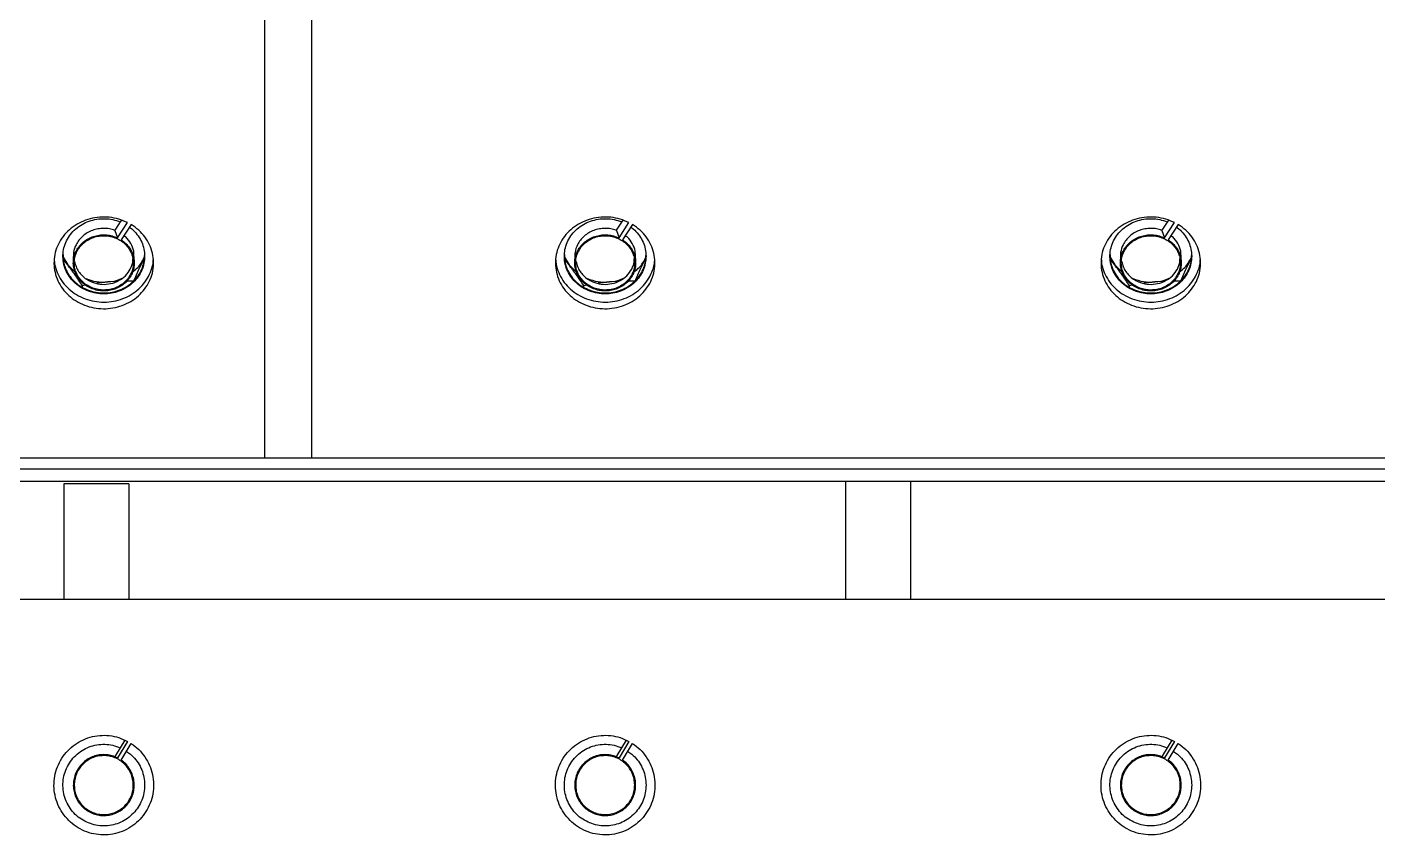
# Model space of a CAD drawing. Header units: millimetres. Extents: x 1293 to 41893, y 1011 to 26911.
# Drawn here: x 23508.9 to 23814.3, y 15371.4 to 15554.1 of the extents above; entities that cross this region are included whole.
import ezdxf

# ---------------------------------------------------------------- set-up
doc = ezdxf.new("R2010")
doc.units = ezdxf.units.MM
doc.header["$LTSCALE"] = 50
doc.layers.add('MAQUINAS', color=11, linetype='Continuous')

msp = doc.modelspace()

# ---------------------------------------------------------------- linework, layer by layer
at = {"layer": 'MAQUINAS', "linetype": 'Continuous', "lineweight": 25}
for p, q in [((23562.5758566, 15630.0450346), (23562.5758566, 15456.5881163)), ((23573.2425232, 15456.5881163), (23573.2425232, 15630.0450346)), ((23529.9694216, 15510.0437524), (23528.9121697, 15508.4227578)), ((23529.3686538, 15506.4207912), (23531.6213624, 15509.8746778)), ((23530.216967, 15510.4232926), (23529.9694216, 15510.0437524)), ((23643.5503003, 15510.4232926), (23642.245503, 15508.4227578)), ((23642.7019872, 15506.4207912), (23644.9546957, 15509.8746778)), ((23766.8836336, 15510.4232926), (23765.5788363, 15508.4227578)), ((23766.0353205, 15506.4207912), (23768.288029, 15509.8746778)), ((23528.7656173, 15508.1262219), (23529.3686538, 15506.4207912)), ((23532.4415613, 15509.421396), (23530.1888528, 15505.9675094)), ((23642.0989506, 15508.1262219), (23642.7019872, 15506.4207912)), ((23645.7748947, 15509.421396), (23643.5221861, 15505.9675094)), ((23765.4322839, 15508.1262219), (23766.0353205, 15506.4207912)), ((23769.108228, 15509.421396), (23766.8555195, 15505.9675094)), ((23517.0628679, 15502.0804398), (23518.0838461, 15500.2999367)), ((23518.0838461, 15500.2999367), (23517.0991724, 15501.5263954)), ((23519.3558566, 15502.2277913), (23519.3558566, 15500.7723493)), ((23533.1291899, 15500.7723493), (23533.1291899, 15502.2277913)), ((23535.3295549, 15501.7800692), (23535.4668905, 15502.189136)), ((23535.4475013, 15502.00771), (23535.3295549, 15501.7800692)), ((23630.3962012, 15502.0804398), (23631.4171794, 15500.2999367)), ((23631.4171794, 15500.2999367), (23630.4325058, 15501.5263954)), ((23632.6891899, 15502.2277913), (23632.6891899, 15500.7723493)), ((23646.4625232, 15500.7723493), (23646.4625232, 15502.2277913)), ((23648.6628883, 15501.7800692), (23648.8002239, 15502.189136)), ((23648.7808347, 15502.00771), (23648.6628883, 15501.7800692)), ((23753.7295346, 15502.0804398), (23754.7505128, 15500.2999367)), ((23754.7505128, 15500.2999367), (23753.7658391, 15501.5263954)), ((23756.0225232, 15502.2277913), (23756.0225232, 15500.7723493)), ((23769.7958566, 15500.7723493), (23769.7958566, 15502.2277913)), ((23771.9962216, 15501.7800692), (23772.1335572, 15502.189136)), ((23772.114168, 15502.00771), (23771.9962216, 15501.7800692)), ((23518.0838461, 15500.2999367), (23519.8138214, 15498.5818561)), ((23631.4171794, 15500.2999367), (23633.1471547, 15498.5818561)), ((23754.7505128, 15500.2999367), (23756.480488, 15498.5818561)), ((23522.1131079, 15495.7353428), (23521.4223082, 15495.6149904)), ((23521.4223082, 15495.2720775), (23521.4223082, 15495.6149904)), ((23527.1708778, 15496.4573549), (23524.6514717, 15496.163225)), ((23529.2039463, 15496.5689837), (23527.1708778, 15496.4573549)), ((23532.9194474, 15496.6017454), (23531.4012773, 15496.6056464)), ((23635.4464413, 15495.7353428), (23634.7556415, 15495.6149904)), ((23634.7556415, 15495.2720775), (23634.7556415, 15495.6149904)), ((23640.5042111, 15496.4573549), (23637.9848051, 15496.163225)), ((23642.5372796, 15496.5689837), (23640.5042111, 15496.4573549)), ((23646.2527807, 15496.6017454), (23644.7346106, 15496.6056464)), ((23758.7797746, 15495.7353428), (23758.0889749, 15495.6149904)), ((23758.0889749, 15495.2720775), (23758.0889749, 15495.6149904)), ((23763.8375445, 15496.4573549), (23761.3181384, 15496.163225)), ((23765.8706129, 15496.5689837), (23763.8375445, 15496.4573549)), ((23769.5861141, 15496.6017454), (23768.067944, 15496.6056464)), ((24191.2425232, 15456.5881163), (23211.2425232, 15456.5881163)), ((23211.2425232, 15454.2081973), (24191.2425232, 15454.2081973)), ((24191.2425232, 15451.3783679), (23211.2425232, 15451.3783679)), ((23517.2425232, 15450.8449679), (23517.2425232, 15424.7117012)), ((23531.9091899, 15450.8449679), (23531.9091899, 15424.7117012)), ((23693.9091899, 15451.3783679), (23693.9091899, 15424.7117012)), ((23708.5758566, 15451.3783679), (23708.5758566, 15424.7117012)), ((23211.2425232, 15424.7117012), (24191.2425232, 15424.7117012)), ((23531.017624, 15392.9053737), (23528.9121697, 15389.3984783)), ((23531.6213624, 15392.6001103), (23529.3686538, 15388.8479448)), ((23530.1888528, 15388.3555174), (23532.4415613, 15392.1076829)), ((23644.3509573, 15392.9053737), (23642.245503, 15389.3984783)), ((23644.9546957, 15392.6001103), (23642.7019872, 15388.8479448)), ((23643.5221861, 15388.3555174), (23645.7748947, 15392.1076829)), ((23767.6842907, 15392.9053737), (23765.5788363, 15389.3984783)), ((23768.288029, 15392.6001103), (23766.0353205, 15388.8479448)), ((23766.8555195, 15388.3555174), (23769.108228, 15392.1076829))]:
    msp.add_line(p, q, dxfattribs=at)
for points in [[(23531.6213624, 15509.8746778), (23530.9634504, 15510.1613862), (23529.6476264, 15510.7348031), (23527.4926376, 15511.131118), (23525.305338, 15511.1644585), (23523.1492189, 15510.8025872), (23521.1098257, 15510.0673418), (23519.2621164, 15508.9839954), (23517.6755474, 15507.5936612), (23516.4093616, 15505.9481775), (23515.5109394, 15504.1091279), (23515.0138748, 15502.145281), (23514.9367597, 15500.1300875), (23515.2824778, 15498.1389142), (23516.0380994, 15496.2462309), (23517.1753643, 15494.5228235), (23518.6517391, 15493.0331471), (23520.4120077, 15491.8329153), (23522.3903363, 15490.9670164), (23524.512736, 15490.467835), (23526.6998294, 15490.3540404), (23528.8698196, 15490.6298883), (23530.9415494, 15491.2850623), (23532.8375366, 15492.2950587), (23534.486872, 15493.6221046), (23535.8278688, 15495.2165659), (23536.8103819, 15497.018821), (23537.3976361, 15498.9614252), (23537.5677773, 15500.9718773), (23537.314036, 15502.9744203), (23536.6474175, 15504.8962737), (23535.5871979, 15506.6576703), (23534.194135, 15508.2221813), (23533.0257526, 15509.0216577), (23532.4415613, 15509.421396)], [(23522.3881341, 15494.5441806), (23521.8558443, 15494.8037413), (23520.7912647, 15495.3228626), (23519.4411845, 15496.4446326), (23518.3394377, 15497.7669235), (23517.5413128, 15499.266168), (23517.0736088, 15500.8781328), (23516.9550857, 15502.5433861), (23517.1899982, 15504.1980324), (23517.7694727, 15505.7792294), (23518.6714403, 15507.2267683), (23519.8615581, 15508.4855267), (23521.2945943, 15509.5077314), (23522.9157579, 15510.2539584), (23524.6642729, 15510.69774), (23526.4701289, 15510.8149657), (23528.2775063, 15510.6281176), (23529.4054499, 15510.2385408), (23529.9694216, 15510.0437524)], [(23644.9546957, 15509.8746778), (23644.2967837, 15510.1613862), (23642.9809598, 15510.7348031), (23640.825971, 15511.131118), (23638.6386713, 15511.1644585), (23636.4825522, 15510.8025872), (23634.443159, 15510.0673418), (23632.5954498, 15508.9839954), (23631.0088808, 15507.5936612), (23629.742695, 15505.9481775), (23628.8442728, 15504.1091279), (23628.3472081, 15502.145281), (23628.2700931, 15500.1300875), (23628.6158111, 15498.1389142), (23629.3714327, 15496.2462309), (23630.5086976, 15494.5228235), (23631.9850724, 15493.0331471), (23633.745341, 15491.8329153), (23635.7236697, 15490.9670164), (23637.8460693, 15490.467835), (23640.0331627, 15490.3540404), (23642.2031529, 15490.6298883), (23644.2748828, 15491.2850623), (23646.1708699, 15492.2950587), (23647.8202054, 15493.6221046), (23649.1612022, 15495.2165659), (23650.1437152, 15497.018821), (23650.7309695, 15498.9614252), (23650.9011106, 15500.9718773), (23650.6473693, 15502.9744203), (23649.9807509, 15504.8962737), (23648.9205313, 15506.6576703), (23647.5274683, 15508.2221813), (23646.3590859, 15509.0216577), (23645.7748947, 15509.421396)], [(23635.7214674, 15494.5441806), (23635.1891776, 15494.8037413), (23634.124598, 15495.3228626), (23632.7745179, 15496.4446326), (23631.672771, 15497.7669235), (23630.8746461, 15499.266168), (23630.4069421, 15500.8781328), (23630.288419, 15502.5433861), (23630.5233315, 15504.1980324), (23631.1028061, 15505.7792294), (23632.0047736, 15507.2267683), (23633.1948914, 15508.4855267), (23634.6279276, 15509.5077314), (23636.2490913, 15510.2539584), (23637.9976063, 15510.69774), (23639.8034622, 15510.8149657), (23641.6108396, 15510.6281176), (23642.7387832, 15510.2385408), (23643.302755, 15510.0437524)], [(23768.288029, 15509.8746778), (23767.6301171, 15510.1613862), (23766.3142931, 15510.7348031), (23764.1593043, 15511.131118), (23761.9720047, 15511.1644585), (23759.8158855, 15510.8025872), (23757.7764923, 15510.0673418), (23755.9287831, 15508.9839954), (23754.3422141, 15507.5936612), (23753.0760283, 15505.9481775), (23752.1776061, 15504.1091279), (23751.6805415, 15502.145281), (23751.6034264, 15500.1300875), (23751.9491445, 15498.1389142), (23752.704766, 15496.2462309), (23753.8420309, 15494.5228235), (23755.3184057, 15493.0331471), (23757.0786743, 15491.8329153), (23759.057003, 15490.9670164), (23761.1794027, 15490.467835), (23763.366496, 15490.3540404), (23765.5364862, 15490.6298883), (23767.6082161, 15491.2850623), (23769.5042033, 15492.2950587), (23771.1535387, 15493.6221046), (23772.4945355, 15495.2165659), (23773.4770485, 15497.018821), (23774.0643028, 15498.9614252), (23774.234444, 15500.9718773), (23773.9807027, 15502.9744203), (23773.3140842, 15504.8962737), (23772.2538646, 15506.6576703), (23770.8608017, 15508.2221813), (23769.6924192, 15509.0216577), (23769.108228, 15509.421396)], [(23759.0548007, 15494.5441806), (23758.5225109, 15494.8037413), (23757.4579313, 15495.3228626), (23756.1078512, 15496.4446326), (23755.0061044, 15497.7669235), (23754.2079794, 15499.266168), (23753.7402754, 15500.8781328), (23753.6217524, 15502.5433861), (23753.8566649, 15504.1980324), (23754.4361394, 15505.7792294), (23755.3381069, 15507.2267683), (23756.5282247, 15508.4855267), (23757.9612609, 15509.5077314), (23759.5824246, 15510.2539584), (23761.3309396, 15510.69774), (23763.1367956, 15510.8149657), (23764.944173, 15510.6281176), (23766.0721165, 15510.2385408), (23766.6360883, 15510.0437524)], [(23530.1888528, 15505.9675094), (23530.5360212, 15505.7165317), (23531.230358, 15505.2145763), (23532.0496835, 15504.2472177), (23532.665993, 15503.1658567), (23533.043432, 15501.9928545), (23533.1716664, 15500.7759795), (23533.0450352, 15499.5587074), (23532.6684465, 15498.3861107), (23532.055673, 15497.3011959), (23531.2292539, 15496.3438607), (23530.2195576, 15495.5492833), (23529.0636946, 15494.9466685), (23527.8041456, 15494.5581635), (23526.4872027, 15494.3980471), (23525.1612671, 15494.472204), (23523.8750707, 15494.7779086), (23522.6758847, 15495.3039256), (23521.6077826, 15496.0309223), (23520.7100201, 15496.9321796), (23520.0155923, 15497.9745737), (23519.5500216, 15499.1197939), (23519.3304188, 15500.3257501), (23519.364855, 15501.5481199), (23519.6520648, 15502.7419785), (23520.1814914, 15503.8634462), (23520.9336808, 15504.871313), (23521.8809734, 15505.728511), (23522.9886076, 15506.4036331), (23524.2156736, 15506.8715032), (23525.5178241, 15507.1162825), (23526.844399, 15507.1239111), (23528.1571023, 15506.9130068), (23528.9648033, 15506.5848631), (23529.3686538, 15506.4207912)], [(23523.4595708, 15495.1959114), (23523.8664214, 15495.0490024), (23524.6801226, 15494.7551845), (23525.9893731, 15494.6031151), (23527.3006735, 15494.67274), (23528.5733672, 15494.9808921), (23529.7559366, 15495.510502), (23530.8036353, 15496.2426178), (23531.6760133, 15497.1487292), (23532.339596, 15498.1941156), (23532.7688688, 15499.3385764), (23532.9473385, 15500.5381378), (23532.8681457, 15501.7466994), (23532.5343341, 15502.9178174), (23531.9587316, 15504.0064862), (23531.1634585, 15504.9708689), (23530.1790766, 15505.7739049), (23529.0434151, 15506.3847339), (23527.800117, 15506.7798821), (23526.4969614, 15506.9441642), (23525.1840278, 15506.8712669), (23523.9117717, 15506.5639917), (23522.729085, 15506.0341468), (23521.6814179, 15505.3020941), (23520.8090312, 15504.3959655), (23520.1454514, 15503.3505848), (23519.7161758, 15502.2061183), (23519.5377146, 15501.0065741), (23519.6168759, 15499.7979495), (23519.9508049, 15498.6270665), (23520.5259697, 15497.5375208), (23521.322876, 15496.5764105), (23522.301163, 15495.7611617), (23523.0734349, 15495.3843282), (23523.4595708, 15495.1959114)], [(23528.7656173, 15508.1262219), (23528.3523155, 15508.2524338), (23527.5257119, 15508.5048576), (23526.2157471, 15508.6024295), (23524.9131372, 15508.4871707), (23523.6566507, 15508.1438318), (23522.4919692, 15507.5904585), (23521.4656222, 15506.8431568), (23520.5941015, 15505.9376424), (23520.1877588, 15505.2285804), (23519.9845874, 15504.8740493)], [(23643.5221861, 15505.9675094), (23643.8693545, 15505.7165317), (23644.5636913, 15505.2145763), (23645.3830168, 15504.2472177), (23645.9993264, 15503.1658567), (23646.3767654, 15501.9928545), (23646.5049997, 15500.7759795), (23646.3783685, 15499.5587074), (23646.0017799, 15498.3861107), (23645.3890063, 15497.3011959), (23644.5625873, 15496.3438607), (23643.552891, 15495.5492833), (23642.3970279, 15494.9466685), (23641.1374789, 15494.5581635), (23639.820536, 15494.3980471), (23638.4946005, 15494.472204), (23637.208404, 15494.7779086), (23636.0092181, 15495.3039256), (23634.941116, 15496.0309223), (23634.0433534, 15496.9321796), (23633.3489257, 15497.9745737), (23632.8833549, 15499.1197939), (23632.6637522, 15500.3257501), (23632.6981884, 15501.5481199), (23632.9853982, 15502.7419785), (23633.5148247, 15503.8634462), (23634.2670141, 15504.871313), (23635.2143067, 15505.728511), (23636.321941, 15506.4036331), (23637.5490069, 15506.8715032), (23638.8511574, 15507.1162825), (23640.1777323, 15507.1239111), (23641.4904357, 15506.9130068), (23642.2981367, 15506.5848631), (23642.7019872, 15506.4207912)], [(23636.7929041, 15495.1959114), (23637.1997547, 15495.0490024), (23638.0134559, 15494.7551845), (23639.3227064, 15494.6031151), (23640.6340068, 15494.67274), (23641.9067006, 15494.9808921), (23643.08927, 15495.510502), (23644.1369686, 15496.2426178), (23645.0093467, 15497.1487292), (23645.6729293, 15498.1941156), (23646.1022021, 15499.3385764), (23646.2806718, 15500.5381378), (23646.2014791, 15501.7466994), (23645.8676674, 15502.9178174), (23645.2920649, 15504.0064862), (23644.4967918, 15504.9708689), (23643.5124099, 15505.7739049), (23642.3767485, 15506.3847339), (23641.1334503, 15506.7798821), (23639.8302947, 15506.9441642), (23638.5173612, 15506.8712669), (23637.245105, 15506.5639917), (23636.0624184, 15506.0341468), (23635.0147512, 15505.3020941), (23634.1423646, 15504.3959655), (23633.4787847, 15503.3505848), (23633.0495091, 15502.2061183), (23632.8710479, 15501.0065741), (23632.9502093, 15499.7979495), (23633.2841382, 15498.6270665), (23633.859303, 15497.5375208), (23634.6562093, 15496.5764105), (23635.6344963, 15495.7611617), (23636.4067682, 15495.3843282), (23636.7929041, 15495.1959114)], [(23642.0989506, 15508.1262219), (23641.6856488, 15508.2524338), (23640.8590453, 15508.5048576), (23639.5490805, 15508.6024295), (23638.2464706, 15508.4871707), (23636.9899841, 15508.1438318), (23635.8253026, 15507.5904585), (23634.7989555, 15506.8431568), (23633.9274349, 15505.9376424), (23633.5210921, 15505.2285804), (23633.3179207, 15504.8740493)], [(23766.8555195, 15505.9675094), (23767.2026879, 15505.7165317), (23767.8970247, 15505.2145763), (23768.7163502, 15504.2472177), (23769.3326597, 15503.1658567), (23769.7100987, 15501.9928545), (23769.8383331, 15500.7759795), (23769.7117019, 15499.5587074), (23769.3351132, 15498.3861107), (23768.7223397, 15497.3011959), (23767.8959206, 15496.3438607), (23766.8862243, 15495.5492833), (23765.7303613, 15494.9466685), (23764.4708123, 15494.5581635), (23763.1538694, 15494.3980471), (23761.8279338, 15494.472204), (23760.5417374, 15494.7779086), (23759.3425514, 15495.3039256), (23758.2744493, 15496.0309223), (23757.3766867, 15496.9321796), (23756.682259, 15497.9745737), (23756.2166883, 15499.1197939), (23755.9970855, 15500.3257501), (23756.0315217, 15501.5481199), (23756.3187315, 15502.7419785), (23756.8481581, 15503.8634462), (23757.6003474, 15504.871313), (23758.5476401, 15505.728511), (23759.6552743, 15506.4036331), (23760.8823402, 15506.8715032), (23762.1844908, 15507.1162825), (23763.5110657, 15507.1239111), (23764.823769, 15506.9130068), (23765.63147, 15506.5848631), (23766.0353205, 15506.4207912)], [(23760.1262374, 15495.1959114), (23760.5330881, 15495.0490024), (23761.3467893, 15494.7551845), (23762.6560397, 15494.6031151), (23763.9673402, 15494.67274), (23765.2400339, 15494.9808921), (23766.4226033, 15495.510502), (23767.4703019, 15496.2426178), (23768.34268, 15497.1487292), (23769.0062627, 15498.1941156), (23769.4355354, 15499.3385764), (23769.6140052, 15500.5381378), (23769.5348124, 15501.7466994), (23769.2010007, 15502.9178174), (23768.6253983, 15504.0064862), (23767.8301252, 15504.9708689), (23766.8457432, 15505.7739049), (23765.7100818, 15506.3847339), (23764.4667836, 15506.7798821), (23763.163628, 15506.9441642), (23761.8506945, 15506.8712669), (23760.5784384, 15506.5639917), (23759.3957517, 15506.0341468), (23758.3480845, 15505.3020941), (23757.4756979, 15504.3959655), (23756.8121181, 15503.3505848), (23756.3828424, 15502.2061183), (23756.2043813, 15501.0065741), (23756.2835426, 15499.7979495), (23756.6174715, 15498.6270665), (23757.1926364, 15497.5375208), (23757.9895426, 15496.5764105), (23758.9678297, 15495.7611617), (23759.7401015, 15495.3843282), (23760.1262374, 15495.1959114)], [(23765.4322839, 15508.1262219), (23765.0189821, 15508.2524338), (23764.1923786, 15508.5048576), (23762.8824138, 15508.6024295), (23761.5798039, 15508.4871707), (23760.3233174, 15508.1438318), (23759.1586359, 15507.5904585), (23758.1322888, 15506.8431568), (23757.2607682, 15505.9376424), (23756.8544254, 15505.2285804), (23756.6512541, 15504.8740493)], [(23519.6593372, 15501.0910476), (23519.7527007, 15500.6980947), (23519.9394277, 15499.9121889), (23520.5290172, 15498.8247801), (23521.3220633, 15497.8630979), (23522.3013662, 15497.0479996), (23523.0735026, 15496.6711461), (23523.4595708, 15496.4827193)], [(23632.9926705, 15501.0910476), (23633.086034, 15500.6980947), (23633.272761, 15499.9121889), (23633.8623505, 15498.8247801), (23634.6553966, 15497.8630979), (23635.6346995, 15497.0479996), (23636.4068359, 15496.6711461), (23636.7929041, 15496.4827193)], [(23756.3260039, 15501.0910476), (23756.4193674, 15500.6980947), (23756.6060943, 15499.9121889), (23757.1956838, 15498.8247801), (23757.98873, 15497.8630979), (23758.9680328, 15497.0479996), (23759.7401692, 15496.6711461), (23760.1262374, 15496.4827193)], [(23531.9091899, 15450.8449679), (23531.8818973, 15450.8449679), (23531.8273122, 15450.8449679), (23531.3912529, 15450.8449679), (23530.7135151, 15450.8449679), (23529.794489, 15450.8449679), (23528.6763665, 15450.8449679), (23527.4002746, 15450.8449679), (23526.0157456, 15450.8449679), (23524.5758566, 15450.8449679), (23523.1359675, 15450.8449679), (23521.7514385, 15450.8449679), (23520.4753466, 15450.8449679), (23519.3572241, 15450.8449679), (23518.438198, 15450.8449679), (23517.7604603, 15450.8449679), (23517.3244009, 15450.8449679), (23517.2698158, 15450.8449679), (23517.2425232, 15450.8449679)], [(23532.4415613, 15392.1076829), (23533.0257526, 15391.6734231), (23534.194135, 15390.8049036), (23535.5871979, 15389.1052808), (23536.6474175, 15387.1917694), (23537.314036, 15385.103944), (23537.5677773, 15382.9284606), (23537.3976361, 15380.7443851), (23536.8103819, 15378.6340169), (23535.8278688, 15376.6761184), (23534.486872, 15374.9439588), (23532.8375366, 15373.5023086), (23530.9415494, 15372.4050886), (23528.8698196, 15371.6933336), (23526.6998294, 15371.3936633), (23524.512736, 15371.5172853), (23522.3903363, 15372.0595762), (23520.4120077, 15373.0002544), (23518.6517391, 15374.3041387), (23517.1753643, 15375.9224641), (23516.0380994, 15377.7947056), (23515.2824778, 15379.8508418), (23514.9367597, 15382.0139735), (23515.0138748, 15384.2031999), (23515.5109394, 15386.3366453), (23516.4093616, 15388.3345159), (23517.6755474, 15390.1221042), (23519.2621164, 15391.6325083), (23521.1098257, 15392.8094129), (23523.1492189, 15393.6081543), (23525.305338, 15394.001277), (23527.4926376, 15393.9650572), (23529.6476264, 15393.5345164), (23530.9634504, 15392.911579), (23531.6213624, 15392.6001103)], [(23645.7748947, 15392.1076829), (23646.3590859, 15391.6734231), (23647.5274683, 15390.8049036), (23648.9205313, 15389.1052808), (23649.9807509, 15387.1917694), (23650.6473693, 15385.103944), (23650.9011106, 15382.9284606), (23650.7309695, 15380.7443851), (23650.1437152, 15378.6340169), (23649.1612022, 15376.6761184), (23647.8202054, 15374.9439588), (23646.1708699, 15373.5023086), (23644.2748828, 15372.4050886), (23642.2031529, 15371.6933336), (23640.0331627, 15371.3936633), (23637.8460693, 15371.5172853), (23635.7236697, 15372.0595762), (23633.745341, 15373.0002544), (23631.9850724, 15374.3041387), (23630.5086976, 15375.9224641), (23629.3714327, 15377.7947056), (23628.6158111, 15379.8508418), (23628.2700931, 15382.0139735), (23628.3472081, 15384.2031999), (23628.8442728, 15386.3366453), (23629.742695, 15388.3345159), (23631.0088808, 15390.1221042), (23632.5954498, 15391.6325083), (23634.443159, 15392.8094129), (23636.4825522, 15393.6081543), (23638.6386713, 15394.001277), (23640.825971, 15393.9650572), (23642.9809598, 15393.5345164), (23644.2967837, 15392.911579), (23644.9546957, 15392.6001103)], [(23769.108228, 15392.1076829), (23769.6924192, 15391.6734231), (23770.8608017, 15390.8049036), (23772.2538646, 15389.1052808), (23773.3140842, 15387.1917694), (23773.9807027, 15385.103944), (23774.234444, 15382.9284606), (23774.0643028, 15380.7443851), (23773.4770485, 15378.6340169), (23772.4945355, 15376.6761184), (23771.1535387, 15374.9439588), (23769.5042033, 15373.5023086), (23767.6082161, 15372.4050886), (23765.5364862, 15371.6933336), (23763.366496, 15371.3936633), (23761.1794027, 15371.5172853), (23759.057003, 15372.0595762), (23757.0786743, 15373.0002544), (23755.3184057, 15374.3041387), (23753.8420309, 15375.9224641), (23752.704766, 15377.7947056), (23751.9491445, 15379.8508418), (23751.6034264, 15382.0139735), (23751.6805415, 15384.2031999), (23752.1776061, 15386.3366453), (23753.0760283, 15388.3345159), (23754.3422141, 15390.1221042), (23755.9287831, 15391.6325083), (23757.7764923, 15392.8094129), (23759.8158855, 15393.6081543), (23761.9720047, 15394.001277), (23764.1593043, 15393.9650572), (23766.3142931, 15393.5345164), (23767.6301171, 15392.911579), (23768.288029, 15392.6001103)], [(23522.3881341, 15374.321342), (23521.8558443, 15374.6033184), (23520.7912647, 15375.1672712), (23519.4411845, 15376.3859177), (23518.3394377, 15377.8224022), (23517.5413128, 15379.451122), (23517.0736088, 15381.2022967), (23516.9550857, 15383.0113618), (23517.1899982, 15384.808904), (23517.7694727, 15386.5266539), (23518.6714403, 15388.0992027), (23519.8615581, 15389.466668), (23521.2945943, 15390.5771506), (23522.9157579, 15391.3878221), (23524.6642729, 15391.8699288), (23526.4701289, 15391.9972783), (23528.2775063, 15391.7942938), (23529.4054499, 15391.371073), (23529.9694216, 15391.1594626)], [(23635.7214674, 15374.321342), (23635.1891776, 15374.6033184), (23634.124598, 15375.1672712), (23632.7745179, 15376.3859177), (23631.672771, 15377.8224022), (23630.8746461, 15379.451122), (23630.4069421, 15381.2022967), (23630.288419, 15383.0113618), (23630.5233315, 15384.808904), (23631.1028061, 15386.5266539), (23632.0047736, 15388.0992027), (23633.1948914, 15389.466668), (23634.6279276, 15390.5771506), (23636.2490913, 15391.3878221), (23637.9976063, 15391.8699288), (23639.8034622, 15391.9972783), (23641.6108396, 15391.7942938), (23642.7387832, 15391.371073), (23643.302755, 15391.1594626)], [(23759.0548007, 15374.321342), (23758.5225109, 15374.6033184), (23757.4579313, 15375.1672712), (23756.1078512, 15376.3859177), (23755.0061044, 15377.8224022), (23754.2079794, 15379.451122), (23753.7402754, 15381.2022967), (23753.6217524, 15383.0113618), (23753.8566649, 15384.808904), (23754.4361394, 15386.5266539), (23755.3381069, 15388.0992027), (23756.5282247, 15389.466668), (23757.9612609, 15390.5771506), (23759.5824246, 15391.3878221), (23761.3309396, 15391.8699288), (23763.1367956, 15391.9972783), (23764.944173, 15391.7942938), (23766.0721165, 15391.371073), (23766.6360883, 15391.1594626)], [(23529.3686538, 15388.8479448), (23528.9648033, 15389.026186), (23528.1571023, 15389.3826683), (23526.844399, 15389.6117864), (23525.5178241, 15389.603499), (23524.2156736, 15389.3375804), (23522.9886076, 15388.8293049), (23521.8809734, 15388.0958789), (23520.9336808, 15387.164653), (23520.1814914, 15386.0697464), (23519.6520648, 15384.8514284), (23519.364855, 15383.5544678), (23519.3304188, 15382.2265336), (23519.5500216, 15380.9164306), (23520.0155923, 15379.6723088), (23520.7100201, 15378.5398931), (23521.6077826, 15377.5608029), (23522.6758847, 15376.7710225), (23523.8750707, 15376.1995785), (23525.1612671, 15375.867473), (23526.4872027, 15375.786912), (23527.8041456, 15375.9608561), (23529.0636946, 15376.3829125), (23530.2195576, 15377.0375694), (23531.2292539, 15377.9007667), (23532.055673, 15378.9407778), (23532.6684465, 15380.1193862), (23533.0450352, 15381.3932488), (23533.1716664, 15382.715645), (23533.043432, 15384.0376098), (23532.665993, 15385.3119129), (23532.0496835, 15386.4866607), (23531.230358, 15387.5375607), (23530.5360212, 15388.0828652), (23530.1888528, 15388.3555174)], [(23523.4595708, 15376.6536801), (23523.0734349, 15376.8583686), (23522.301163, 15377.2677456), (23521.322876, 15378.1533996), (23520.5259697, 15379.1975118), (23519.9508049, 15380.381151), (23519.6168759, 15381.6531519), (23519.5377146, 15382.9661538), (23519.7161758, 15384.2692911), (23520.1454514, 15385.5125942), (23520.8090312, 15386.6482543), (23521.6814179, 15387.6326366), (23522.729085, 15388.4279096), (23523.9117717, 15389.0035121), (23525.1840278, 15389.3373238), (23526.4969614, 15389.4165165), (23527.800117, 15389.2380469), (23529.0434151, 15388.8087736), (23530.1790766, 15388.1451931), (23531.1634585, 15387.2728066), (23531.9587316, 15386.2251394), (23532.5343341, 15385.0424528), (23532.8681457, 15383.7701966), (23532.9473385, 15382.4572632), (23532.7688688, 15381.1541072), (23532.339596, 15379.9108104), (23531.6760133, 15378.775144), (23530.8036353, 15377.7907804), (23529.7559366, 15376.9954389), (23528.5733672, 15376.4200917), (23527.3006735, 15376.0853275), (23525.9893731, 15376.0096898), (23524.6801226, 15376.1748918), (23523.8664214, 15376.494084), (23523.4595708, 15376.6536801)], [(23642.7019872, 15388.8479448), (23642.2981367, 15389.026186), (23641.4904357, 15389.3826683), (23640.1777323, 15389.6117864), (23638.8511574, 15389.603499), (23637.5490069, 15389.3375804), (23636.321941, 15388.8293049), (23635.2143067, 15388.0958789), (23634.2670141, 15387.164653), (23633.5148247, 15386.0697464), (23632.9853982, 15384.8514284), (23632.6981884, 15383.5544678), (23632.6637522, 15382.2265336), (23632.8833549, 15380.9164306), (23633.3489257, 15379.6723088), (23634.0433534, 15378.5398931), (23634.941116, 15377.5608029), (23636.0092181, 15376.7710225), (23637.208404, 15376.1995785), (23638.4946005, 15375.867473), (23639.820536, 15375.786912), (23641.1374789, 15375.9608561), (23642.3970279, 15376.3829125), (23643.552891, 15377.0375694), (23644.5625873, 15377.9007667), (23645.3890063, 15378.9407778), (23646.0017799, 15380.1193862), (23646.3783685, 15381.3932488), (23646.5049997, 15382.715645), (23646.3767654, 15384.0376098), (23645.9993264, 15385.3119129), (23645.3830168, 15386.4866607), (23644.5636913, 15387.5375607), (23643.8693545, 15388.0828652), (23643.5221861, 15388.3555174)], [(23636.7929041, 15376.6536801), (23636.4067682, 15376.8583686), (23635.6344963, 15377.2677456), (23634.6562093, 15378.1533996), (23633.859303, 15379.1975118), (23633.2841382, 15380.381151), (23632.9502093, 15381.6531519), (23632.8710479, 15382.9661538), (23633.0495091, 15384.2692911), (23633.4787847, 15385.5125942), (23634.1423646, 15386.6482543), (23635.0147512, 15387.6326366), (23636.0624184, 15388.4279096), (23637.245105, 15389.0035121), (23638.5173612, 15389.3373238), (23639.8302947, 15389.4165165), (23641.1334503, 15389.2380469), (23642.3767485, 15388.8087736), (23643.5124099, 15388.1451931), (23644.4967918, 15387.2728066), (23645.2920649, 15386.2251394), (23645.8676674, 15385.0424528), (23646.2014791, 15383.7701966), (23646.2806718, 15382.4572632), (23646.1022021, 15381.1541072), (23645.6729293, 15379.9108104), (23645.0093467, 15378.775144), (23644.1369686, 15377.7907804), (23643.08927, 15376.9954389), (23641.9067006, 15376.4200917), (23640.6340068, 15376.0853275), (23639.3227064, 15376.0096898), (23638.0134559, 15376.1748918), (23637.1997547, 15376.494084), (23636.7929041, 15376.6536801)], [(23766.0353205, 15388.8479448), (23765.63147, 15389.026186), (23764.823769, 15389.3826683), (23763.5110657, 15389.6117864), (23762.1844908, 15389.603499), (23760.8823402, 15389.3375804), (23759.6552743, 15388.8293049), (23758.5476401, 15388.0958789), (23757.6003474, 15387.164653), (23756.8481581, 15386.0697464), (23756.3187315, 15384.8514284), (23756.0315217, 15383.5544678), (23755.9970855, 15382.2265336), (23756.2166883, 15380.9164306), (23756.682259, 15379.6723088), (23757.3766867, 15378.5398931), (23758.2744493, 15377.5608029), (23759.3425514, 15376.7710225), (23760.5417374, 15376.1995785), (23761.8279338, 15375.867473), (23763.1538694, 15375.786912), (23764.4708123, 15375.9608561), (23765.7303613, 15376.3829125), (23766.8862243, 15377.0375694), (23767.8959206, 15377.9007667), (23768.7223397, 15378.9407778), (23769.3351132, 15380.1193862), (23769.7117019, 15381.3932488), (23769.8383331, 15382.715645), (23769.7100987, 15384.0376098), (23769.3326597, 15385.3119129), (23768.7163502, 15386.4866607), (23767.8970247, 15387.5375607), (23767.2026879, 15388.0828652), (23766.8555195, 15388.3555174)], [(23760.1262374, 15376.6536801), (23759.7401015, 15376.8583686), (23758.9678297, 15377.2677456), (23757.9895426, 15378.1533996), (23757.1926364, 15379.1975118), (23756.6174715, 15380.381151), (23756.2835426, 15381.6531519), (23756.2043813, 15382.9661538), (23756.3828424, 15384.2692911), (23756.8121181, 15385.5125942), (23757.4756979, 15386.6482543), (23758.3480845, 15387.6326366), (23759.3957517, 15388.4279096), (23760.5784384, 15389.0035121), (23761.8506945, 15389.3373238), (23763.163628, 15389.4165165), (23764.4667836, 15389.2380469), (23765.7100818, 15388.8087736), (23766.8457432, 15388.1451931), (23767.8301252, 15387.2728066), (23768.6253983, 15386.2251394), (23769.2010007, 15385.0424528), (23769.5348124, 15383.7701966), (23769.6140052, 15382.4572632), (23769.4355354, 15381.1541072), (23769.0062627, 15379.9108104), (23768.34268, 15378.775144), (23767.4703019, 15377.7907804), (23766.4226033, 15376.9954389), (23765.2400339, 15376.4200917), (23763.9673402, 15376.0853275), (23762.6560397, 15376.0096898), (23761.3467893, 15376.1748918), (23760.5330881, 15376.494084), (23760.1262374, 15376.6536801)]]:
    msp.add_open_spline(points, degree=3, dxfattribs=at)
for points, knots in [([(23532.0633162, 15508.8414648), (23532.1302952, 15508.7988817), (23532.680038, 15508.4493726), (23533.5130229, 15507.5611235), (23534.4899328, 15506.2124817), (23535.1481186, 15504.6966993), (23535.4882772, 15503.0991729), (23535.4914752, 15501.469743), (23535.1593614, 15499.8697293), (23534.503518, 15498.3566213), (23533.5478704, 15496.9854833), (23532.3270867, 15495.8060733), (23530.885418, 15494.8610768), (23529.2754312, 15494.1852797), (23527.5546461, 15493.8013784), (23525.7889296, 15493.7301436), (23524.0296321, 15493.9486425), (23522.9353001, 15494.3456679), (23522.3881341, 15494.5441806)], [0, 0, 0, 0, 0.0091646203, 0.0752203122, 0.1412760042, 0.2073316962, 0.2733873882, 0.3394430802, 0.4054987722, 0.4715544641, 0.5376101561, 0.6036658481, 0.6697215401, 0.7357772321, 0.8018329241, 0.867888616, 0.933944308, 1, 1, 1, 1]), ([(23528.7656173, 15508.1262219), (23528.7859297, 15508.177967), (23528.8267755, 15508.2820199), (23528.8836025, 15508.3756764), (23528.9121697, 15508.4227578)], [0, 0, 0, 0, 0.49729659192, 1, 1, 1, 1]), ([(23533.0638898, 15502.2251694), (23533.0669183, 15502.6247847), (23533.0745977, 15503.6380832), (23532.4115839, 15505.1611363), (23531.6105568, 15506.3650948), (23530.9395683, 15506.8184048), (23530.8036969, 15506.9101976)], [0, 0, 0, 0, 0.2241501808, 0.5683741942, 0.9125982077, 1, 1, 1, 1]), ([(23645.3966495, 15508.8414648), (23645.4636285, 15508.7988817), (23646.0133713, 15508.4493726), (23646.8463562, 15507.5611235), (23647.8232662, 15506.2124817), (23648.4814519, 15504.6966993), (23648.8216105, 15503.0991729), (23648.8248085, 15501.469743), (23648.4926948, 15499.8697293), (23647.8368514, 15498.3566213), (23646.8812037, 15496.9854833), (23645.66042, 15495.8060733), (23644.2187513, 15494.8610768), (23642.6087646, 15494.1852797), (23640.8879794, 15493.8013784), (23639.1222629, 15493.7301436), (23637.3629654, 15493.9486425), (23636.2686334, 15494.3456679), (23635.7214674, 15494.5441806)], [0, 0, 0, 0, 0.0091646203, 0.0752203122, 0.1412760042, 0.2073316962, 0.2733873882, 0.3394430802, 0.4054987722, 0.4715544641, 0.5376101561, 0.6036658481, 0.6697215401, 0.7357772321, 0.8018329241, 0.867888616, 0.933944308, 1, 1, 1, 1]), ([(23642.0989506, 15508.1262219), (23642.1192631, 15508.177967), (23642.1601089, 15508.2820199), (23642.2169359, 15508.3756764), (23642.245503, 15508.4227578)], [0, 0, 0, 0, 0.4972965919, 1, 1, 1, 1]), ([(23646.3972232, 15502.2251694), (23646.4002517, 15502.6247847), (23646.407931, 15503.6380832), (23645.7449172, 15505.1611363), (23644.9438901, 15506.3650948), (23644.2729016, 15506.8184048), (23644.1370302, 15506.9101976)], [0, 0, 0, 0, 0.2241501808, 0.5683741942, 0.9125982077, 1, 1, 1, 1]), ([(23768.7299829, 15508.8414648), (23768.7969619, 15508.7988817), (23769.3467046, 15508.4493726), (23770.1796895, 15507.5611235), (23771.1565995, 15506.2124817), (23771.8147852, 15504.6966993), (23772.1549438, 15503.0991729), (23772.1581419, 15501.469743), (23771.8260281, 15499.8697293), (23771.1701847, 15498.3566213), (23770.214537, 15496.9854833), (23768.9937534, 15495.8060733), (23767.5520847, 15494.8610768), (23765.9420979, 15494.1852797), (23764.2213128, 15493.8013784), (23762.4555962, 15493.7301436), (23760.6962987, 15493.9486425), (23759.6019667, 15494.3456679), (23759.0548007, 15494.5441806)], [0, 0, 0, 0, 0.0091646203, 0.0752203122, 0.1412760042, 0.2073316962, 0.2733873882, 0.3394430802, 0.4054987722, 0.4715544641, 0.5376101561, 0.6036658481, 0.6697215401, 0.7357772321, 0.8018329241, 0.867888616, 0.933944308, 1, 1, 1, 1]), ([(23765.4322839, 15508.1262219), (23765.4525964, 15508.177967), (23765.4934422, 15508.2820199), (23765.5502692, 15508.3756764), (23765.5788363, 15508.4227578)], [0, 0, 0, 0, 0.4972965919, 1, 1, 1, 1]), ([(23769.7305565, 15502.2251694), (23769.733585, 15502.6247847), (23769.7412644, 15503.6380832), (23769.0782505, 15505.1611363), (23768.2772234, 15506.3650948), (23767.6062349, 15506.8184048), (23767.4703635, 15506.9101976)], [0, 0, 0, 0, 0.2241501808, 0.5683741942, 0.9125982077, 1, 1, 1, 1]), ([(23519.9845874, 15504.8740493), (23519.7344831, 15504.2979911), (23519.3621621, 15503.4404349), (23519.4115211, 15502.5276384), (23519.4277235, 15502.2280075)], [0, 0, 0, 0, 0.671743971, 1, 1, 1, 1]), ([(23633.3179207, 15504.8740493), (23633.0678164, 15504.2979911), (23632.6954955, 15503.4404349), (23632.7448545, 15502.5276384), (23632.7610569, 15502.2280075)], [0, 0, 0, 0, 0.671743971, 1, 1, 1, 1]), ([(23756.6512541, 15504.8740493), (23756.4011497, 15504.2979911), (23756.0288288, 15503.4404349), (23756.0781878, 15502.5276384), (23756.0943902, 15502.2280075)], [0, 0, 0, 0, 0.671743971, 1, 1, 1, 1]), ([(23515.0573697, 15501.4443057), (23515.0588765, 15501.2992587), (23515.0673282, 15500.4856493), (23515.4962215, 15499.034329), (23516.3455926, 15497.1856407), (23517.6006992, 15495.5285233), (23519.1694503, 15494.1230248), (23521.0052769, 15493.0222238), (23523.0362797, 15492.2671496), (23525.1873767, 15491.8860776), (23527.3778711, 15491.8932496), (23529.52597, 15492.2883977), (23531.5510811, 15493.0567524), (23533.3783731, 15494.1695457), (23534.9361523, 15495.5852858), (23536.1786841, 15497.2505621), (23537.0127647, 15499.1048322), (23537.4293404, 15500.5455972), (23537.4324676, 15501.3457746), (23537.4329821, 15501.4774178)], [0, 0, 0, 0, 0.014075217, 0.078951865, 0.143828513, 0.208705161, 0.273581809, 0.3384584569, 0.4033351049, 0.4682117529, 0.5330884009, 0.5979650489, 0.6628416969, 0.7277183448, 0.7925949928, 0.8574716408, 0.9223482888, 0.9872249368, 1, 1, 1, 1]), ([(23517.0267569, 15502.6315297), (23517.0381271, 15502.1304061), (23517.0621345, 15501.0723201), (23517.5338998, 15499.5047199), (23518.3236484, 15497.9957327), (23519.4291979, 15496.6645859), (23520.7836428, 15495.5354687), (23521.8533036, 15495.013554), (23522.3881341, 15494.7525966)], [0, 0, 0, 0, 0.1525056725, 0.322004538, 0.4915034035, 0.661002269, 0.8305011345, 1, 1, 1, 1]), ([(23522.3881341, 15494.7525966), (23522.951622, 15494.5491277), (23524.0785979, 15494.1421898), (23525.8919122, 15493.9315739), (23527.7080541, 15494.028004), (23529.4707692, 15494.4547959), (23531.1084998, 15495.1883012), (23532.5600401, 15496.2022978), (23533.7665009, 15497.4572012), (23534.6922166, 15498.9052888), (23535.2619278, 15500.4895184), (23535.5103456, 15501.7062393), (23535.4568465, 15502.3675093), (23535.4481964, 15502.4744273)], [0, 0, 0, 0, 0.09810779295, 0.1962155859, 0.29432337886, 0.39243117181, 0.49053896476, 0.58864675771, 0.68675455066, 0.78486234362, 0.88297013657, 0.98107792952, 1, 1, 1, 1]), ([(23523.4595708, 15496.4827193), (23524.0776628, 15496.2781191), (23525.3138469, 15495.8689188), (23527.3127683, 15495.9168676), (23529.2005139, 15496.4594251), (23530.8448792, 15497.4930225), (23532.0664601, 15498.9190344), (23532.770907, 15500.3816599), (23532.8126562, 15501.3432775), (23532.82823, 15501.7019899)], [0, 0, 0, 0, 0.1516306377, 0.3032612754, 0.4548919131, 0.6065225508, 0.7581531885, 0.9097838263, 1, 1, 1, 1]), ([(23532.7296373, 15498.71382), (23533.1543167, 15499.0415707), (23534.2510452, 15499.8879824), (23534.9197739, 15501.0611686), (23535.3295549, 15501.7800692)], [0, 0, 0, 0, 0.3872237974, 1, 1, 1, 1]), ([(23535.3295549, 15501.7800692), (23534.9405845, 15500.9843345), (23534.1239567, 15499.3137212), (23533.333434, 15497.5338441), (23532.9194474, 15496.6017454)], [0, 0, 0, 0, 0.476312925, 1, 1, 1, 1]), ([(23628.3907031, 15501.4443057), (23628.3922098, 15501.2992587), (23628.4006615, 15500.4856493), (23628.8295549, 15499.034329), (23629.6789259, 15497.1856407), (23630.9340325, 15495.5285233), (23632.5027837, 15494.1230248), (23634.3386103, 15493.0222238), (23636.3696131, 15492.2671496), (23638.52071, 15491.8860776), (23640.7112044, 15491.8932496), (23642.8593033, 15492.2883977), (23644.8844144, 15493.0567524), (23646.7117064, 15494.1695457), (23648.2694857, 15495.5852858), (23649.5120175, 15497.2505621), (23650.346098, 15499.1048322), (23650.7626737, 15500.5455972), (23650.7658009, 15501.3457746), (23650.7663154, 15501.4774178)], [0, 0, 0, 0, 0.014075217, 0.078951865, 0.143828513, 0.208705161, 0.273581809, 0.3384584569, 0.4033351049, 0.4682117529, 0.5330884009, 0.5979650489, 0.6628416969, 0.7277183448, 0.7925949928, 0.8574716408, 0.9223482888, 0.9872249368, 1, 1, 1, 1]), ([(23630.3600903, 15502.6315297), (23630.3714605, 15502.1304061), (23630.3954678, 15501.0723201), (23630.8672332, 15499.5047199), (23631.6569818, 15497.9957327), (23632.7625313, 15496.6645859), (23634.1169761, 15495.5354687), (23635.186637, 15495.013554), (23635.7214674, 15494.7525966)], [0, 0, 0, 0, 0.1525056725, 0.322004538, 0.4915034035, 0.661002269, 0.8305011345, 1, 1, 1, 1]), ([(23635.7214674, 15494.7525966), (23636.2849554, 15494.5491277), (23637.4119312, 15494.1421898), (23639.2252455, 15493.9315739), (23641.0413874, 15494.028004), (23642.8041025, 15494.4547959), (23644.4418332, 15495.1883012), (23645.8933735, 15496.2022978), (23647.0998343, 15497.4572012), (23648.0255499, 15498.9052888), (23648.5952612, 15500.4895184), (23648.843679, 15501.7062393), (23648.7901798, 15502.3675093), (23648.7815297, 15502.4744273)], [0, 0, 0, 0, 0.098107793, 0.1962155859, 0.2943233789, 0.3924311718, 0.4905389648, 0.5886467577, 0.6867545507, 0.7848623436, 0.8829701366, 0.9810779295, 1, 1, 1, 1]), ([(23636.7929041, 15496.4827193), (23637.4109962, 15496.2781191), (23638.6471803, 15495.8689188), (23640.6461017, 15495.9168676), (23642.5338473, 15496.4594251), (23644.1782126, 15497.4930225), (23645.3997935, 15498.9190344), (23646.1042403, 15500.3816599), (23646.1459896, 15501.3432775), (23646.1615633, 15501.7019899)], [0, 0, 0, 0, 0.1516306377, 0.3032612754, 0.4548919131, 0.6065225508, 0.7581531885, 0.9097838263, 1, 1, 1, 1]), ([(23646.0629706, 15498.71382), (23646.48765, 15499.0415707), (23647.5843786, 15499.8879824), (23648.2531072, 15501.0611686), (23648.6628883, 15501.7800692)], [0, 0, 0, 0, 0.3872237974, 1, 1, 1, 1]), ([(23648.6628883, 15501.7800692), (23648.2739179, 15500.9843345), (23647.45729, 15499.3137212), (23646.6667673, 15497.5338441), (23646.2527807, 15496.6017454)], [0, 0, 0, 0, 0.476312925, 1, 1, 1, 1]), ([(23751.7240364, 15501.4443057), (23751.7255431, 15501.2992587), (23751.7339948, 15500.4856493), (23752.1628882, 15499.034329), (23753.0122592, 15497.1856407), (23754.2673658, 15495.5285233), (23755.836117, 15494.1230248), (23757.6719436, 15493.0222238), (23759.7029464, 15492.2671496), (23761.8540433, 15491.8860776), (23764.0445378, 15491.8932496), (23766.1926366, 15492.2883977), (23768.2177478, 15493.0567524), (23770.0450398, 15494.1695457), (23771.602819, 15495.5852858), (23772.8453508, 15497.2505621), (23773.6794314, 15499.1048322), (23774.096007, 15500.5455972), (23774.0991343, 15501.3457746), (23774.0996487, 15501.4774178)], [0, 0, 0, 0, 0.014075217, 0.078951865, 0.143828513, 0.208705161, 0.273581809, 0.3384584569, 0.4033351049, 0.4682117529, 0.5330884009, 0.5979650489, 0.6628416969, 0.7277183448, 0.7925949928, 0.8574716408, 0.9223482888, 0.9872249368, 1, 1, 1, 1]), ([(23753.6934236, 15502.6315297), (23753.7047938, 15502.1304061), (23753.7288011, 15501.0723201), (23754.2005665, 15499.5047199), (23754.9903151, 15497.9957327), (23756.0958646, 15496.6645859), (23757.4503095, 15495.5354687), (23758.5199703, 15495.013554), (23759.0548007, 15494.7525966)], [0, 0, 0, 0, 0.1525056725, 0.322004538, 0.4915034035, 0.661002269, 0.8305011345, 1, 1, 1, 1]), ([(23759.0548007, 15494.7525966), (23759.6182887, 15494.5491277), (23760.7452646, 15494.1421898), (23762.5585789, 15493.9315739), (23764.3747208, 15494.028004), (23766.1374359, 15494.4547959), (23767.7751665, 15495.1883012), (23769.2267068, 15496.2022978), (23770.4331676, 15497.4572012), (23771.3588832, 15498.9052888), (23771.9285945, 15500.4895184), (23772.1770123, 15501.7062393), (23772.1235131, 15502.3675093), (23772.1148631, 15502.4744273)], [0, 0, 0, 0, 0.098107793, 0.1962155859, 0.2943233789, 0.3924311718, 0.4905389648, 0.5886467577, 0.6867545507, 0.7848623436, 0.8829701366, 0.9810779295, 1, 1, 1, 1]), ([(23760.1262374, 15496.4827193), (23760.7443295, 15496.2781191), (23761.9805136, 15495.8689188), (23763.979435, 15495.9168676), (23765.8671806, 15496.4594251), (23767.5115459, 15497.4930225), (23768.7331268, 15498.9190344), (23769.4375736, 15500.3816599), (23769.4793229, 15501.3432775), (23769.4948966, 15501.7019899)], [0, 0, 0, 0, 0.1516306377, 0.3032612754, 0.4548919131, 0.6065225508, 0.7581531885, 0.9097838263, 1, 1, 1, 1]), ([(23769.3963039, 15498.71382), (23769.8209833, 15499.0415707), (23770.9177119, 15499.8879824), (23771.5864406, 15501.0611686), (23771.9962216, 15501.7800692)], [0, 0, 0, 0, 0.3872237974, 1, 1, 1, 1]), ([(23771.9962216, 15501.7800692), (23771.6072512, 15500.9843345), (23770.7906234, 15499.3137212), (23770.0001006, 15497.5338441), (23769.5861141, 15496.6017454)], [0, 0, 0, 0, 0.476312925, 1, 1, 1, 1]), ([(23521.4223082, 15495.6149904), (23520.8488573, 15496.4623411), (23519.7538313, 15498.080389), (23518.6226448, 15499.5838289), (23518.0838461, 15500.2999367)], [0, 0, 0, 0, 0.523687075, 1, 1, 1, 1]), ([(23527.1708778, 15496.4573549), (23528.0497416, 15496.5596304), (23529.1902449, 15496.6923535), (23530.1771462, 15497.2067596), (23530.4035484, 15497.324768)], [0, 0, 0, 0, 0.7705928901, 1, 1, 1, 1]), ([(23634.7556415, 15495.6149904), (23634.1821906, 15496.4623411), (23633.0871647, 15498.080389), (23631.9559782, 15499.5838289), (23631.4171794, 15500.2999367)], [0, 0, 0, 0, 0.523687075, 1, 1, 1, 1]), ([(23640.5042111, 15496.4573549), (23641.3830749, 15496.5596304), (23642.5235782, 15496.6923535), (23643.5104795, 15497.2067596), (23643.7368817, 15497.324768)], [0, 0, 0, 0, 0.7705928901, 1, 1, 1, 1]), ([(23758.0889749, 15495.6149904), (23757.5155239, 15496.4623411), (23756.420498, 15498.080389), (23755.2893115, 15499.5838289), (23754.7505128, 15500.2999367)], [0, 0, 0, 0, 0.523687075, 1, 1, 1, 1]), ([(23763.8375445, 15496.4573549), (23764.7164082, 15496.5596304), (23765.8569116, 15496.6923535), (23766.8438129, 15497.2067596), (23767.070215, 15497.324768)], [0, 0, 0, 0, 0.7705928901, 1, 1, 1, 1]), ([(23522.1551695, 15497.2332238), (23522.9484779, 15496.9561259), (23524.5637924, 15496.3919062), (23526.2916171, 15496.4352818), (23527.1708778, 15496.4573549)], [0, 0, 0, 0, 0.49111697116, 1, 1, 1, 1]), ([(23635.4885029, 15497.2332238), (23636.2818112, 15496.9561259), (23637.8971257, 15496.3919062), (23639.6249504, 15496.4352818), (23640.5042111, 15496.4573549)], [0, 0, 0, 0, 0.4911169712, 1, 1, 1, 1]), ([(23758.8218362, 15497.2332238), (23759.6151446, 15496.9561259), (23761.2304591, 15496.3919062), (23762.9582838, 15496.4352818), (23763.8375445, 15496.4573549)], [0, 0, 0, 0, 0.4911169712, 1, 1, 1, 1]), ([(23531.3784518, 15390.336942), (23531.6802069, 15390.1376714), (23532.4723345, 15389.6145724), (23533.5200854, 15388.4713472), (23534.4880404, 15386.9949334), (23535.1486256, 15385.351276), (23535.4881413, 15383.6149752), (23535.4915116, 15381.8450445), (23535.1593517, 15380.1067947), (23534.5035206, 15378.4630297), (23533.5478697, 15376.9734756), (23532.3270869, 15375.6922124), (23530.8854179, 15374.6656054), (23529.2754312, 15373.9314463), (23527.5546461, 15373.5143911), (23525.7889296, 15373.4370044), (23524.0296321, 15373.674373), (23522.9353001, 15374.1056857), (23522.3881341, 15374.321342)], [0, 0, 0, 0, 0.0394072826, 0.1034467971, 0.1674863116, 0.2315258261, 0.2955653406, 0.3596048551, 0.4236443696, 0.4876838841, 0.5517233986, 0.6157629131, 0.6798024275, 0.743841942, 0.8078814565, 0.871920971, 0.9359604855, 1, 1, 1, 1]), ([(23528.9121697, 15389.3984783), (23528.8825756, 15389.3474409), (23528.8257639, 15389.2494646), (23528.7850991, 15389.1616116), (23528.7656173, 15389.1195226)], [0, 0, 0, 0, 0.5209159529, 1, 1, 1, 1]), ([(23644.7117851, 15390.336942), (23645.0135402, 15390.1376714), (23645.8056679, 15389.6145724), (23646.8534188, 15388.4713472), (23647.8213738, 15386.9949334), (23648.481959, 15385.351276), (23648.8214746, 15383.6149752), (23648.8248449, 15381.8450445), (23648.492685, 15380.1067947), (23647.836854, 15378.4630297), (23646.881203, 15376.9734756), (23645.6604202, 15375.6922124), (23644.2187513, 15374.6656054), (23642.6087646, 15373.9314463), (23640.8879794, 15373.5143911), (23639.1222629, 15373.4370044), (23637.3629654, 15373.674373), (23636.2686334, 15374.1056857), (23635.7214674, 15374.321342)], [0, 0, 0, 0, 0.0394072826, 0.1034467971, 0.1674863116, 0.2315258261, 0.2955653406, 0.3596048551, 0.4236443696, 0.4876838841, 0.5517233986, 0.6157629131, 0.6798024275, 0.743841942, 0.8078814565, 0.871920971, 0.9359604855, 1, 1, 1, 1]), ([(23642.245503, 15389.3984783), (23642.2159089, 15389.3474409), (23642.1590972, 15389.2494646), (23642.1184324, 15389.1616116), (23642.0989506, 15389.1195226)], [0, 0, 0, 0, 0.5209159529, 1, 1, 1, 1]), ([(23768.0451184, 15390.336942), (23768.3468735, 15390.1376714), (23769.1390012, 15389.6145724), (23770.1867521, 15388.4713472), (23771.1547071, 15386.9949334), (23771.8152923, 15385.351276), (23772.154808, 15383.6149752), (23772.1581783, 15381.8450445), (23771.8260183, 15380.1067947), (23771.1701873, 15378.4630297), (23770.2145363, 15376.9734756), (23768.9937535, 15375.6922124), (23767.5520846, 15374.6656054), (23765.9420979, 15373.9314463), (23764.2213128, 15373.5143911), (23762.4555962, 15373.4370044), (23760.6962987, 15373.674373), (23759.6019667, 15374.1056857), (23759.0548007, 15374.321342)], [0, 0, 0, 0, 0.0394072826, 0.1034467971, 0.1674863116, 0.2315258261, 0.2955653406, 0.3596048551, 0.4236443696, 0.4876838841, 0.5517233986, 0.6157629131, 0.6798024275, 0.743841942, 0.8078814565, 0.871920971, 0.9359604855, 1, 1, 1, 1]), ([(23765.5788363, 15389.3984783), (23765.5492422, 15389.3474409), (23765.4924306, 15389.2494646), (23765.4517658, 15389.1616116), (23765.4322839, 15389.1195226)], [0, 0, 0, 0, 0.5209159529, 1, 1, 1, 1])]:
    msp.add_open_spline(points, degree=3, knots=knots, dxfattribs=at)

doc.saveas('drawing.dxf')
